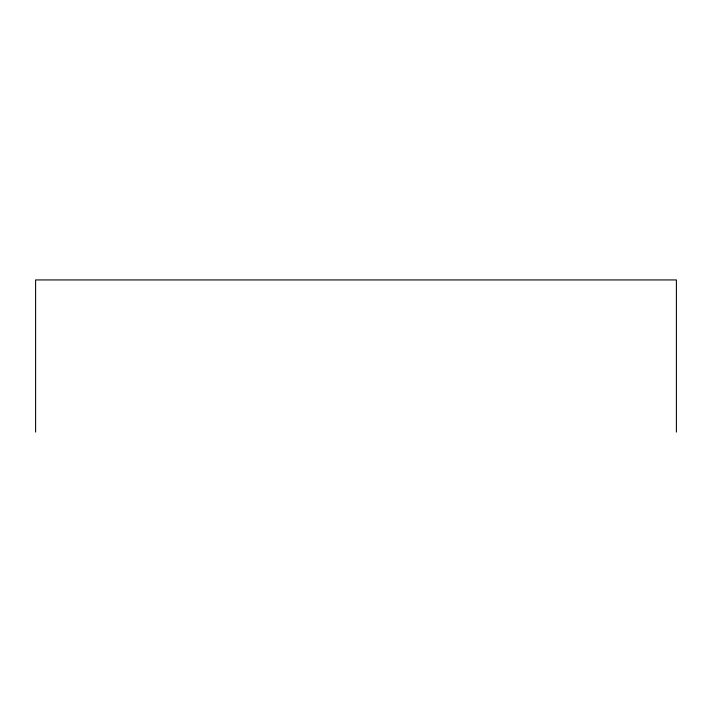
<?xml version="1.0" encoding="UTF-8"?>
<svg xmlns="http://www.w3.org/2000/svg" width="712" height="712" viewBox="0 0 712 712"><rect width="100%" height="100%" fill="white"/><g stroke="black" fill="none" stroke-linecap="round" stroke-linejoin="round"><path stroke-width="1.07" d="M676.4 432.068L676.4 279.932L35.6 279.932L35.6 432.068"/></g></svg>
